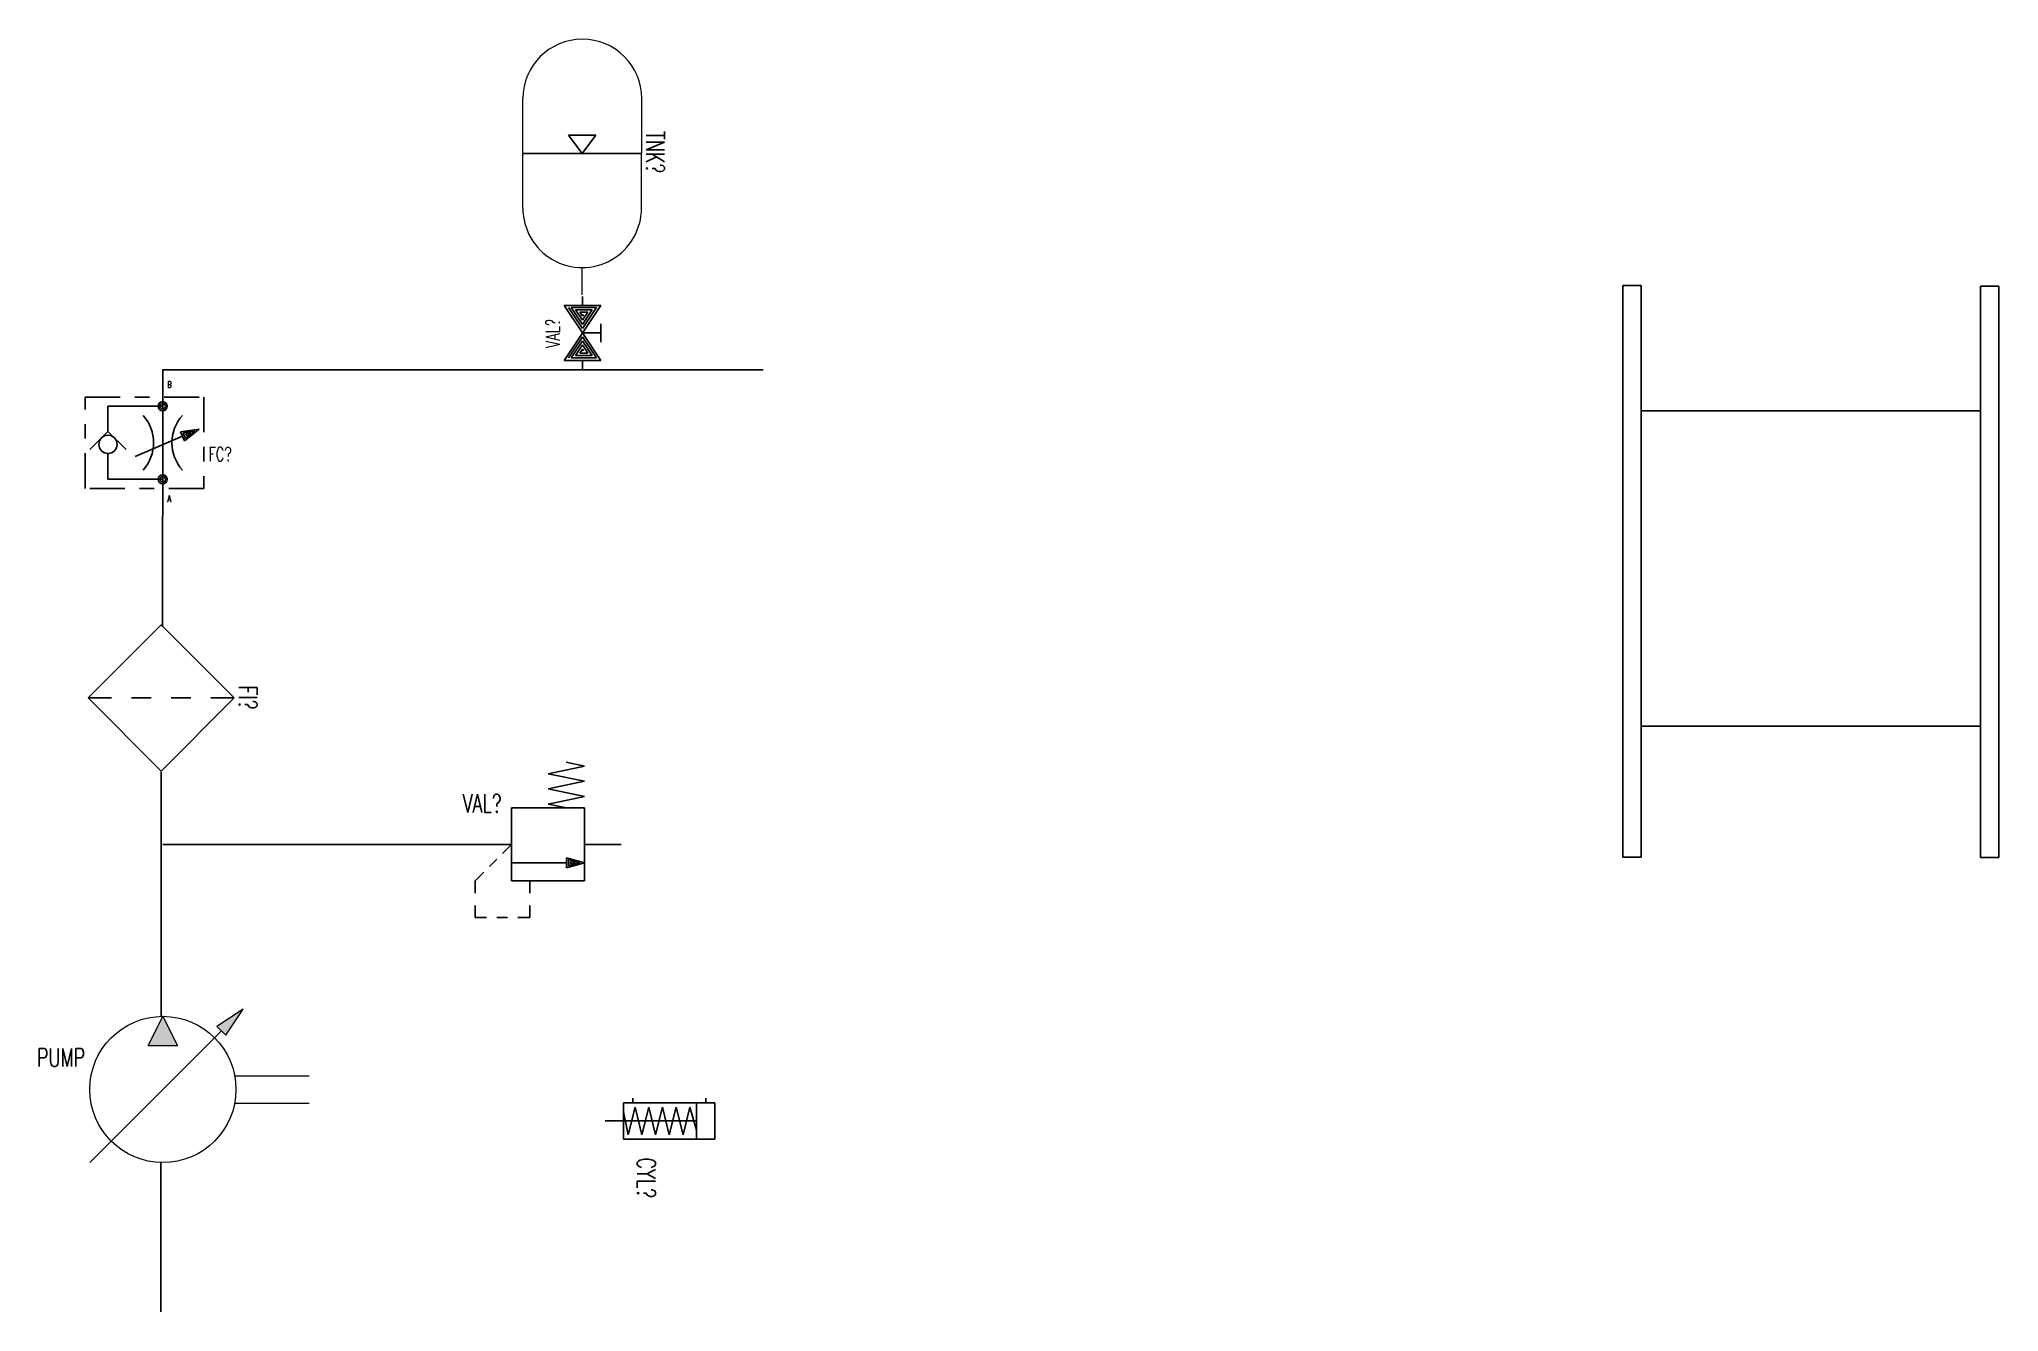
# Model space of a CAD drawing. Header units: millimetres. Extents: x 3519 to 4351, y 998 to 1308.
# Drawn here: x 3519.16 to 3532.57, y 998.16 to 1006.87 of the extents above; entities outside this region: 1.
import ezdxf
from ezdxf.enums import TextEntityAlignment as Align

# ---------------------------------------------------------------- set-up
doc = ezdxf.new("R2010")
doc.units = ezdxf.units.MM
doc.linetypes.add('ACAD_ISO08W100', pattern=[36, 24, -3, 6, -3])
for name, color, linetype in [('SYMS', 7, 'Continuous'), ('TAGS', 150, 'Continuous'), ('TERMS', 123, 'Continuous')]:
    doc.layers.add(name, color=color, linetype=linetype)
doc.styles.get("Standard").update_dxf_attribs({"font": 'arial.ttf'})
doc.styles.add('WD', font='romans.shx')

# ---------------------------------------------------------------- blocks, each defined once
blk = doc.blocks.new('HVL1_PRESSURE_RELIEF_VAL_W_PRESET_NC_1')
for p, q in [((0.5, 0.484), (0.75, 0.536)), ((0.749, 0.536), (0.624, 0.562)), ((0.75, 0.432), (0.5, 0.484)), ((0.5, 0.38), (0.75, 0.432)), ((0.75, 0.328), (0.5, 0.38)), ((0.5, 0.276), (0.75, 0.328)), ((0.625, 0.25), (0.5, 0.276)), ((0.75, 0.25), (0.25, 0.25)), ((0.25, 0.25), (0.25, -0.25)), ((0.75, -0.25), (0.75, 0.25)), ((0.25, 0), (0, 0)), ((0.187, -0.063), (0.25, 0)), ((1, 0), (0.75, 0)), ((0.099, -0.151), (0.149, -0.101)), ((0.25, -0.125), (0.625, -0.125)), ((0.625, -0.159), (0.625, -0.092)), ((0.625, -0.092), (0.75, -0.125)), ((0.625, -0.159), (0.75, -0.125)), ((0.639, -0.146), (0.639, -0.104)), ((0.639, -0.104), (0.716, -0.125)), ((0.639, -0.146), (0.716, -0.125)), ((0.653, -0.134), (0.653, -0.116)), ((0.653, -0.116), (0.687, -0.125)), ((0.653, -0.134), (0.687, -0.125)), ((0, -0.25), (0.061, -0.189)), ((0, -0.333), (0, -0.25)), ((0.25, -0.25), (0.75, -0.25)), ((0.375, -0.333), (0.375, -0.25)), ((0, -0.5), (0, -0.417)), ((0, -0.5), (0.079, -0.5)), ((0.15, -0.5), (0.221, -0.5)), ((0.293, -0.5), (0.375, -0.5)), ((0.375, -0.5), (0.375, -0.417))]:
    blk.add_line(p, q)
at = {"style": 'WD', "width": 0.7}
for tag, p, height in [('DESC1', (0.803, 0.625), 0.125), ('DESC2', (0.803, 0.469), 0.125), ('DESC3', (0.803, 0.313), 0.125), ('WDTAGALT', (0.803, 0.156), 0.125), ('TERM02', (0.781, 0.031), 0.0625), ('RATING1', (0.812, -0.219), 0.125)]:
    blk.add_attdef(tag, p, '', height=height, dxfattribs=at)
for tag, height, p in [('INST', 0.125, (0.183, 0.531)), ('LOC', 0.125, (0.183, 0.375)), ('TAG1', 0.125, (0.183, 0.219)), ('TERM01', 0.0625, (0.219, 0.031))]:
    blk.add_attdef(tag, text='', height=height, dxfattribs=at).set_placement(p, align=Align.RIGHT)
at = {"style": 'WD'}
for tag, p, flags in [('FAMILY', (0.436, 0.156), 9), ('X4TERM01', (0, 0), 1), ('WDBLKNAM', (0.437, 0.031), 9), ('X1TERM02', (1, 0), 1), ('WDTYPE', (0.436, -0.063), 1)]:
    blk.add_attdef(tag, p, '', height=0.01, dxfattribs=dict(at, flags=flags))
at = {"linetype": 'Continuous', "style": 'WD', "flags": 9}
for tag, p in [('CAT', (0.436, 0.125)), ('ASSYCODE', (0.436, 0.062)), ('MFG', (0.436, 0.094))]:
    blk.add_attdef(tag, p, '', height=0.01, dxfattribs=at)
at = {"style": 'WD'}
blk.add_attdef('XREF', text='', height=0.0625, dxfattribs=at).set_placement((0, -0.156), align=Align.RIGHT)
blk = doc.blocks.new('HCY1_SPG_RETRN')
for p, q in [((0.031, 0), (0, 0)), ((0.031, 0.062), (0.031, -0.563)), ((0.281, 0.062), (0.031, 0.062)), ((0.281, -0.563), (0.281, 0.062)), ((0.281, -0.063), (0.031, -0.063)), ((0.219, -0.063), (0.062, -0.109)), ((0.062, -0.109), (0.25, -0.156)), ((0.156, -0.063), (0.156, -0.688)), ((0.25, -0.156), (0.062, -0.203)), ((0.062, -0.203), (0.25, -0.25)), ((0.25, -0.25), (0.062, -0.297)), ((0.062, -0.297), (0.25, -0.344)), ((0.25, -0.344), (0.062, -0.391)), ((0.062, -0.391), (0.25, -0.438)), ((0.031, -0.5), (0, -0.5)), ((0.25, -0.438), (0.062, -0.484)), ((0.062, -0.484), (0.25, -0.531)), ((0.25, -0.531), (0.094, -0.563)), ((0.031, -0.563), (0.281, -0.563))]:
    blk.add_line(p, q)
at = {"style": 'WD'}
for tag, p, height, flags in [('WDBLKNAM', (0.218, 0.25), 0.01, 9), ('FAMILY', (0.219, 0.219), 0.01, 9), ('X4TERM01', (0, 0), 0.005, 1), ('WDTYPE', (0.062, 0.062), 0.01, 1), ('X4TERM02', (0, -0.5), 0.005, 1)]:
    blk.add_attdef(tag, p, '', height=height, dxfattribs=dict(at, flags=flags))
at = {"linetype": 'Continuous', "style": 'WD', "flags": 9}
for tag, p in [('ASSYCODE', (0.219, 0.125)), ('CAT', (0.219, 0.188)), ('MFG', (0.219, 0.156))]:
    blk.add_attdef(tag, p, '', height=0.01, dxfattribs=at)
at = {"style": 'WD', "width": 0.7}
for tag, height, p in [('TERM01', 0.0625, (-0.031, 0.031)), ('TERM02', 0.0625, (-0.031, -0.469)), ('DESC1', 0.125, (0.062, -0.75)), ('DESC2', 0.125, (0.077, -0.906)), ('DESC3', 0.125, (0.077, -1.062)), ('WDTAGALT', 0.125, (0.077, -1.219))]:
    blk.add_attdef(tag, text='', height=height, dxfattribs=at).set_placement(p, align=Align.RIGHT)
at = {"style": 'WD'}
blk.add_attdef('XREF', (0.406, 0), '', height=0.0625, dxfattribs=at)
at = {"style": 'WD', "width": 0.7}
for tag, p in [('INST', (0.406, -0.156)), ('LOC', (0.406, -0.312)), ('TAG1', (0.406, -0.469)), ('RATING1', (0.25, -0.75))]:
    blk.add_attdef(tag, p, '', height=0.125, dxfattribs=at)
blk = doc.blocks.new('VPM1_VAR_DISPL_UNI_DIR')
for points in [[(0.37, 0.43), (0.43, 0.37), (0.55, 0.55)], [(-0.1, 0.3), (0.1, 0.3), (0, 0.5)]]:
    blk.add_hatch(color=7).paths.add_polyline_path(points)
at = {"color": 7, "linetype": 'Continuous', "lineweight": 0, "ltscale": 645.15999}
for p, q in [((0.43, 0.37), (0.55, 0.55)), ((-0.1, 0.3), (0, 0.5)), ((0, 0.5), (0.1, 0.3)), ((-0.5, -0.5), (0.4, 0.4)), ((-0.1, 0.3), (0.1, 0.3)), ((0.49, 0.094), (1, 0.094)), ((0.49, -0.094), (1, -0.094))]:
    blk.add_line(p, q, dxfattribs=at)
at = {"color": 255, "linetype": 'Continuous', "lineweight": 0, "ltscale": 25.4, "flags": 128}
for points in [[(0.37, 0.43), (0.43, 0.37), (0.55, 0.55)], [(-0.1, 0.3), (0.1, 0.3), (0, 0.5)]]:
    blk.add_lwpolyline(points, close=True, dxfattribs=at)
at = {"color": 7, "linetype": 'Continuous', "lineweight": 0, "ltscale": 645.15999}
blk.add_circle((0, 0), 0.5, dxfattribs=at)
at = {"style": 'WD', "width": 0.7}
for tag, p, height in [('DESC1', (0.583, 0.625), 0.125), ('TERM01', (0.031, 0.531), 0.0625), ('DESC2', (0.583, 0.469), 0.125), ('DESC3', (0.583, 0.312), 0.125), ('WDTAGALT', (0.583, 0.156), 0.125), ('RATING1', (0.49, -0.281), 0.125), ('TERM02', (0.031, -0.594), 0.0625)]:
    blk.add_attdef(tag, p, '', height=height, dxfattribs=at)
for tag, p in [('INST', (-0.531, 0.469)), ('LOC', (-0.531, 0.312)), ('TAG1', (-0.531, 0.156))]:
    blk.add_attdef(tag, text='', height=0.125, dxfattribs=at).set_placement(p, align=Align.RIGHT)
at = {"style": 'WD'}
for tag, p, height, flags in [('X2TERM01', (0, 0.5), 0.005, 1), ('FAMILY', (0.125, -0.094), 0.01, 9), ('WDBLKNAM', (0.124, -0.218), 0.01, 9), ('X8TERM02', (0, -0.5), 0.005, 1)]:
    blk.add_attdef(tag, p, '', height=height, dxfattribs=dict(at, flags=flags))
at = {"linetype": 'Continuous', "style": 'WD', "flags": 9}
for tag, p in [('CAT', (0.125, -0.125)), ('ASSYCODE', (0.125, -0.188)), ('MFG', (0.125, -0.156))]:
    blk.add_attdef(tag, p, '', height=0.01, dxfattribs=at)
blk.add_attdef('XREF', text='', height=0.0625).set_placement((-0.531, -0.25), align=Align.RIGHT)
at = {"flags": 1}
blk.add_attdef('WDTYPE', (0.125, -0.281), '', height=0.01, dxfattribs=at)
blk = doc.blocks.new('HFI1_FILTER')
for p, q in [((0, 0.5), (-0.5, 0)), ((0, 0.5), (0, 0.339)), ((0.5, 0), (0, 0.5)), ((0, 0.203), (0, 0.068)), ((-0.5, 0), (0, -0.5)), ((0, -0.5), (0.5, 0)), ((0, -0.068), (0, -0.203)), ((0, -0.339), (0, -0.5))]:
    blk.add_line(p, q)
at = {"style": 'WD', "width": 0.7}
for tag, p in [('INST', (-0.003, 0.844)), ('LOC', (-0.003, 0.688)), ('TAG1', (-0.003, 0.531)), ('DESC1', (-0.021, -0.656)), ('DESC2', (-0.007, -0.812)), ('DESC3', (-0.007, -0.969)), ('WDTAGALT', (-0.007, -1.125))]:
    blk.add_attdef(tag, text='', height=0.125, dxfattribs=at).set_placement(p, align=Align.CENTER)
blk.add_attdef('TERM01', text='', height=0.0625, dxfattribs=at).set_placement((-0.5, 0.031), align=Align.RIGHT)
at = {"style": 'WD'}
for tag, p, height, flags in [('X4TERM01', (-0.5, 0), 0.005, 1), ('WDTYPE', (-0.186, 0.063), 0.01, 1), ('WDBLKNAM', (-0.186, 0.033), 0.01, 9), ('FAMILY', (-0.186, 0), 0.01, 9), ('X1TERM02', (0.5, 0), 0.005, 1)]:
    blk.add_attdef(tag, p, '', height=height, dxfattribs=dict(at, flags=flags))
at = {"style": 'WD', "width": 0.7}
for tag, p, height in [('TERM02', (0.501, 0.031), 0.0625), ('RATING1', (0.281, -0.406), 0.125)]:
    blk.add_attdef(tag, p, '', height=height, dxfattribs=at)
at = {"linetype": 'Continuous', "style": 'WD', "flags": 9}
for tag, p in [('ASSYCODE', (-0.186, -0.094)), ('CAT', (-0.186, -0.031)), ('MFG', (-0.186, -0.062))]:
    blk.add_attdef(tag, p, '', height=0.01, dxfattribs=at)
at = {"style": 'WD'}
blk.add_attdef('XREF', text='', height=0.0625, dxfattribs=at).set_placement((-0.281, -0.375), align=Align.RIGHT)
blk = doc.blocks.new('HTK1_ACCUMULATOR_GAS_LOADED')
at = {"color": 7, "linetype": 'Continuous', "lineweight": 0, "ltscale": 645.15999}
for p, q in [((1.156, 0.406), (0.406, 0.409)), ((1.75, 0), (1.562, 0)), ((1.156, -0.406), (0.406, -0.406))]:
    blk.add_line(p, q, dxfattribs=at)
for p, q in [((0.781, -0.406), (0.781, 0.407)), ((0.781, 0.001), (0.656, 0.094)), ((0.656, 0.094), (0.656, -0.094)), ((0.656, -0.094), (0.781, 0.001))]:
    blk.add_line(p, q)
for centre, radius, start, end in [((0.407, 0.001), 0.407, 90.1804, 269.8308), ((1.156, 0), 0.406, 270, 90)]:
    blk.add_arc(centre, radius, start, end, dxfattribs=at)
at = {"style": 'WD', "width": 0.7}
for tag, p in [('INST', (0.773, 0.75)), ('LOC', (0.773, 0.594)), ('TAG1', (0.773, 0.437)), ('DESC1', (0.773, -0.563)), ('DESC2', (0.773, -0.719)), ('DESC3', (0.773, -0.906)), ('WDTAGALT', (0.773, -1.063))]:
    blk.add_attdef(tag, text='', height=0.125, dxfattribs=at).set_placement(p, align=Align.CENTER)
blk.add_attdef('TERM01', text='', height=0.0625, dxfattribs=at).set_placement((-0.031, 0.031), align=Align.RIGHT)
at = {"style": 'WD'}
for tag, p, height, flags in [('X4TERM01', (0, 0), 0.005, 1), ('FAMILY', (0.523, 0.094), 0.01, 9), ('X1TERM02', (1.75, 0), 0.005, 1), ('WDBLKNAM', (0.522, -0.032), 0.01, 9)]:
    blk.add_attdef(tag, p, '', height=height, dxfattribs=dict(at, flags=flags))
at = {"linetype": 'Continuous', "style": 'WD', "flags": 9}
for tag, p in [('ASSYCODE', (0.523, 0)), ('CAT', (0.523, 0.062)), ('MFG', (0.523, 0.031))]:
    blk.add_attdef(tag, p, '', height=0.01, dxfattribs=at)
at = {"style": 'WD', "width": 0.7}
for tag, p, height in [('TERM02', (1.594, 0.031), 0.0625), ('RATING1', (1.594, -0.219), 0.125)]:
    blk.add_attdef(tag, p, '', height=height, dxfattribs=at)
at = {"flags": 1}
blk.add_attdef('WDTYPE', (0.523, -0.094), '', height=0.01, dxfattribs=at)
at = {"style": 'WD'}
blk.add_attdef('XREF', text='', height=0.0625, dxfattribs=at).set_placement((0, -0.219), align=Align.RIGHT)
blk = doc.blocks.new('HVL1_SHUT_OFF_VAL_CLOSED')
for p, q in [((0.062, 0), (0, 0)), ((0.062, -0.125), (0.062, 0.125)), ((0.062, 0.125), (0.438, -0.125)), ((0.081, 0.096), (0.224, 0)), ((0.081, -0.096), (0.081, 0.077)), ((0.081, 0.077), (0.196, 0)), ((0.224, 0), (0.081, -0.096)), ((0.096, -0.067), (0.096, 0.048)), ((0.096, 0.048), (0.168, 0)), ((0.196, 0), (0.096, -0.067)), ((0.112, -0.037), (0.112, 0.019)), ((0.112, 0.019), (0.14, 0)), ((0.168, 0), (0.112, -0.037)), ((0.14, 0), (0.127, -0.008)), ((0.438, 0.125), (0.25, 0)), ((0.281, 0), (0.424, 0.096)), ((0.424, -0.096), (0.281, 0)), ((0.309, 0), (0.424, 0.077)), ((0.409, -0.067), (0.309, 0)), ((0.337, 0), (0.409, 0.048)), ((0.393, -0.037), (0.337, 0)), ((0.365, 0), (0.393, 0.019)), ((0.377, -0.008), (0.365, 0)), ((0.393, 0.019), (0.393, -0.037)), ((0.409, 0.048), (0.409, -0.067)), ((0.424, 0.077), (0.424, -0.096)), ((0.438, -0.125), (0.438, 0.125)), ((0.5, 0), (0.438, 0)), ((0.25, 0), (0.062, -0.125)), ((0.188, -0.125), (0.313, -0.125)), ((0.25, 0), (0.25, -0.125))]:
    blk.add_line(p, q)
at = {"style": 'WD', "width": 0.7}
for tag, p in [('INST', (0.247, 0.406)), ('LOC', (0.243, 0.281)), ('TAG1', (0.247, 0.156)), ('DESC1', (0.244, -0.25)), ('DESC2', (0.244, -0.375)), ('WDTAGALT', (0.244, -0.625)), ('DESC3', (0.244, -0.5))]:
    blk.add_attdef(tag, text='', height=0.0938, dxfattribs=at).set_placement(p, align=Align.CENTER)
at = {"style": 'WD', "flags": 9}
blk.add_attdef('FAMILY', text='', height=0.01, dxfattribs=at).set_placement((0.249, 0.125), align=Align.CENTER)
at = {"style": 'WD', "width": 0.7}
blk.add_attdef('TERM01', text='', height=0.0625, dxfattribs=at).set_placement((0.031, 0.031), align=Align.RIGHT)
at = {"style": 'WD'}
for tag, p, height, flags in [('X4TERM01', (0, 0), 0.005, 1), ('X1TERM02', (0.5, 0), 0.005, 1), ('WDBLKNAM', (0.28, -0.119), 0.01, 9), ('WDTYPE', (0.281, -0.094), 0.01, 1)]:
    blk.add_attdef(tag, p, '', height=height, dxfattribs=dict(at, flags=flags))
at = {"linetype": 'Continuous', "style": 'WD', "flags": 9}
for tag, p in [('ASSYCODE', (0.249, 0.031)), ('MFG', (0.249, 0.062)), ('CAT', (0.249, 0.094))]:
    blk.add_attdef(tag, text='', height=0.01, dxfattribs=at).set_placement(p, align=Align.CENTER)
at = {"style": 'WD', "width": 0.7}
for tag, p, height in [('TERM02', (0.469, 0.031), 0.0625), ('RATING1', (0.469, -0.125), 0.0938)]:
    blk.add_attdef(tag, p, '', height=height, dxfattribs=at)
at = {"style": 'WD'}
blk.add_attdef('XREF', text='', height=0.0625, dxfattribs=at).set_placement((0, -0.125), align=Align.RIGHT)
blk = doc.blocks.new('VFC1_THRTL_CHK_VAL')
for p, q in [((0, -0.25), (0, 0)), ((-0.375, -0.25), (0, -0.25)), ((-0.375, -0.399), (-0.375, -0.25)), ((0, -1), (0, -0.25)), ((-0.375, -0.422), (-0.375, -0.399)), ((-0.5, -0.547), (-0.375, -0.422)), ((-0.375, -0.422), (-0.25, -0.547)), ((-0.188, -0.594), (0.135, -0.456)), ((0.122, -0.425), (0.25, -0.406)), ((0.122, -0.425), (0.149, -0.487)), ((0.14, -0.431), (0.219, -0.419)), ((0.149, -0.487), (0.25, -0.406)), ((0.156, -0.47), (0.219, -0.419)), ((0.157, -0.437), (0.192, -0.431)), ((0.165, -0.453), (0.192, -0.431)), ((-0.375, -0.573), (-0.375, -0.75)), ((-0.375, -0.75), (0, -0.75))]:
    blk.add_line(p, q)
at = {"linetype": 'ACAD_ISO08W100', "ltscale": 0.01}
for p, q in [((-0.531, -0.188), (0.281, -0.188)), ((-0.531, -0.812), (-0.531, -0.188)), ((0.281, -0.188), (0.281, -0.812)), ((0.281, -0.812), (-0.531, -0.812))]:
    blk.add_line(p, q, dxfattribs=at)
at = {"linetype": 'Continuous'}
for p, q in [((0.156, -0.47), (0.14, -0.431)), ((0.165, -0.453), (0.157, -0.437))]:
    blk.add_line(p, q, dxfattribs=at)
for centre, radius in [((0, -0.25), 0.0312), ((0, -0.25), 0.0187), ((-0.375, -0.511), 0.0625), ((0, -0.75), 0.0312), ((0, -0.75), 0.0187)]:
    blk.add_circle(centre, radius)
for centre, start, end in [((-0.344, -0.5), 318.1848, 41.8174), ((0.344, -0.5), 138.1852, 221.8163)]:
    blk.add_arc(centre, 0.281, start, end)
at = {"style": 'WD'}
for tag, p, height, flags in [('X2TERM02', (0, 0), 0.00375, 1), ('FAMILY', (-0.344, -0.281), 0.0075, 9), ('X8TERM01', (0, -1), 0.00375, 1)]:
    blk.add_attdef(tag, p, '', height=height, dxfattribs=dict(at, flags=flags))
at = {"style": 'WD', "width": 0.7}
for tag, p, height in [('TERM02', (0.031, -0.125), 0.0469), ('INST', (0.312, -0.375), 0.0938), ('TAG1', (0.312, -0.625), 0.0938), ('LOC', (0.312, -0.5), 0.0938), ('RATING1', (0.312, -0.812), 0.0938), ('TERM01', (0.031, -0.906), 0.0469)]:
    blk.add_attdef(tag, p, '', height=height, dxfattribs=at)
at = {"style": 'WD', "flags": 9}
blk.add_attdef('WDBLKNAM', text='', height=0.01, dxfattribs=at).set_placement((-0.267, -0.25), align=Align.RIGHT)
blk.add_attdef('XREF', (0.312, -0.25), '', height=0.0625)
at = {"style": 'WD', "width": 0.7}
for tag, p in [('DESC1', (-0.58, -0.394)), ('DESC2', (-0.569, -0.511)), ('DESC3', (-0.569, -0.628)), ('WDTAGALT', (-0.569, -0.75))]:
    blk.add_attdef(tag, text='', height=0.0938, dxfattribs=at).set_placement(p, align=Align.RIGHT)
at = {"linetype": 'Continuous', "style": 'WD', "flags": 9}
for tag, p in [('CAT', (-0.344, -0.312)), ('ASSYCODE', (-0.344, -0.375)), ('MFG', (-0.344, -0.344))]:
    blk.add_attdef(tag, p, '', height=0.0075, dxfattribs=at)
at = {"flags": 1}
blk.add_attdef('WDTYPE', (-0.344, -0.719), '', height=0.01, dxfattribs=at)
blk = doc.blocks.new('HPM1_VAR_DISPL_UNI_DIR')
for points in [[(0.3, 0.1), (0.3, -0.1), (0.5, 0)], [(0.43, -0.37), (0.37, -0.43), (0.55, -0.55)]]:
    blk.add_hatch(color=7).paths.add_polyline_path(points)
at = {"color": 7, "linetype": 'Continuous', "lineweight": 0, "ltscale": 645.15999}
for p, q in [((-0.5, 0.5), (0.4, -0.4)), ((0.3, 0.1), (0.5, 0)), ((0.3, 0.1), (0.3, -0.1)), ((0.5, 0), (0.3, -0.1)), ((-0.094, -0.49), (-0.094, -1)), ((0.094, -0.49), (0.094, -1)), ((0.37, -0.43), (0.55, -0.55))]:
    blk.add_line(p, q, dxfattribs=at)
at = {"color": 255, "linetype": 'Continuous', "lineweight": 0, "ltscale": 25.4, "flags": 128}
for points in [[(0.3, 0.1), (0.3, -0.1), (0.5, 0)], [(0.43, -0.37), (0.37, -0.43), (0.55, -0.55)]]:
    blk.add_lwpolyline(points, close=True, dxfattribs=at)
at = {"color": 7, "linetype": 'Continuous', "lineweight": 0, "ltscale": 645.15999}
blk.add_circle((0, 0), 0.5, dxfattribs=at)
at = {"style": 'WD', "width": 0.7}
for tag, p in [('INST', (0.01, 0.844)), ('LOC', (0.01, 0.688)), ('TAG1', (0.01, 0.531))]:
    blk.add_attdef(tag, text='', height=0.125, dxfattribs=at).set_placement(p, align=Align.CENTER)
at = {"linetype": 'Continuous', "style": 'WD', "flags": 9}
for tag, p in [('CAT', (-0.021, 0.156)), ('MFG', (-0.021, 0.125)), ('ASSYCODE', (-0.021, 0.094))]:
    blk.add_attdef(tag, p, '', height=0.01, dxfattribs=at)
at = {"style": 'WD'}
for tag, p, height, flags in [('FAMILY', (-0.021, 0.188), 0.01, 9), ('X4TERM01', (-0.5, 0), 0.005, 1), ('WDBLKNAM', (-0.022, 0.067), 0.01, 9), ('X1TERM02', (0.5, 0), 0.005, 1)]:
    blk.add_attdef(tag, p, '', height=height, dxfattribs=dict(at, flags=flags))
at = {"style": 'WD', "width": 0.7}
blk.add_attdef('TERM01', text='', height=0.0625, dxfattribs=at).set_placement((-0.531, 0.031), align=Align.RIGHT)
for tag, p, height in [('TERM02', (0.531, 0.031), 0.0625), ('RATING1', (0.479, -0.344), 0.125), ('DESC1', (0.135, -0.687), 0.125), ('DESC2', (0.135, -0.844), 0.125), ('DESC3', (0.135, -1), 0.125), ('WDTAGALT', (0.135, -1.156), 0.125)]:
    blk.add_attdef(tag, p, '', height=height, dxfattribs=at)
blk.add_attdef('XREF', text='', height=0.0625).set_placement((-0.5, -0.312), align=Align.RIGHT)
at = {"flags": 1}
blk.add_attdef('WDTYPE', (-0.021, -0.219), '', height=0.01, dxfattribs=at)

msp = doc.modelspace()

# ---------------------------------------------------------------- linework, layer by layer
for p, q in [((3529.998, 1005.182), (3529.998, 1001.273)), ((3530.123, 1005.182), (3529.998, 1005.182)), ((3530.123, 1001.273), (3530.123, 1005.182)), ((3532.445, 1005.179), (3532.445, 1001.27)), ((3532.57, 1005.179), (3532.445, 1005.179)), ((3532.57, 1001.27), (3532.57, 1005.179)), ((3520.005, 1004.605), (3524.115, 1004.605)), ((3530.12, 1004.326), (3532.445, 1004.326)), ((3532.445, 1004.326), (3530.128, 1004.326)), ((3520.005, 1002.847), (3520.005, 1003.607)), ((3530.128, 1002.168), (3532.437, 1002.168)), ((3519.995, 1001.856), (3519.995, 1000.181)), ((3522.15, 1001.359), (3520.007, 1001.359)), ((3529.998, 1001.273), (3530.123, 1001.273)), ((3532.445, 1001.27), (3532.57, 1001.27)), ((3519.993, 999.183), (3519.993, 998.162))]:
    msp.add_line(p, q)

# ---------------------------------------------------------------- block references
at = {"layer": 'SYMS'}
ref = msp.add_blockref('HPM1_VAR_DISPL_UNI_DIR', (4350.149, 1307.654), dxfattribs=at)
ref.add_attrib('TAG1', 'PMP?', dxfattribs={"layer": 'TAGS', "height": 0.125, "style": 'WD', "width": 0.7}).set_placement((4350.16, 1308.185), align=Align.CENTER)
ref = msp.add_blockref('HTK1_ACCUMULATOR_GAS_LOADED', (3522.876, 1006.868), dxfattribs=dict(at, rotation=270))
ref.add_attrib('TAG1', 'TNK?', dxfattribs={"layer": 'TAGS', "height": 0.125, "rotation": 270, "style": 'WD', "width": 0.7}).set_placement((3523.314, 1006.095), align=Align.CENTER)
ref = msp.add_blockref('HVL1_SHUT_OFF_VAL_CLOSED', (3522.878, 1004.608), dxfattribs=dict(at, rotation=90))
ref.add_attrib('TAG1', 'VAL?', dxfattribs={"layer": 'TAGS', "height": 0.0938, "rotation": 90, "style": 'WD', "width": 0.7}).set_placement((3522.722, 1004.855), align=Align.CENTER)
ref = msp.add_blockref('VFC1_THRTL_CHK_VAL', (3520.006, 1004.607), dxfattribs=at)
ref.add_attrib('TAG1', 'FC?', (3520.318, 1003.982), dxfattribs={"layer": 'TAGS', "height": 0.0938, "style": 'WD', "width": 0.7})
ref.add_attrib('TERM01', 'A', (3520.037, 1003.701), dxfattribs={"layer": 'TERMS', "height": 0.0469, "style": 'WD', "width": 0.7})
ref.add_attrib('TERM02', 'B', (3520.037, 1004.482), dxfattribs={"layer": 'TERMS', "height": 0.0469, "style": 'WD', "width": 0.7})
ref = msp.add_blockref('HFI1_FILTER', (3519.995, 1002.361), dxfattribs=dict(at, rotation=270))
ref.add_attrib('TAG1', 'FI?', dxfattribs={"layer": 'TAGS', "height": 0.125, "rotation": 270, "style": 'WD', "width": 0.7}).set_placement((3520.526, 1002.364), align=Align.CENTER)
ref = msp.add_blockref('HVL1_PRESSURE_RELIEF_VAL_W_PRESET_NC_1', (3522.143, 1001.359), dxfattribs=at)
ref.add_attrib('TAG1', 'VAL?', dxfattribs={"layer": 'TAGS', "height": 0.125, "style": 'WD', "width": 0.7}).set_placement((3522.325, 1001.577), align=Align.RIGHT)
ref = msp.add_blockref('VPM1_VAR_DISPL_UNI_DIR', (3520.007, 999.683), dxfattribs=at)
ref.add_attrib('TAG1', 'PUMP', dxfattribs={"layer": 'TAGS', "height": 0.125, "style": 'WD', "width": 0.7}).set_placement((3519.475, 999.839), align=Align.RIGHT)
ref = msp.add_blockref('HCY1_SPG_RETRN', (3523.722, 999.623), dxfattribs=dict(at, rotation=270))
ref.add_attrib('TAG1', 'CYL?', (3523.253, 999.217), dxfattribs={"layer": 'TAGS', "height": 0.125, "rotation": 270, "style": 'WD', "width": 0.7})

doc.saveas('drawing.dxf')
